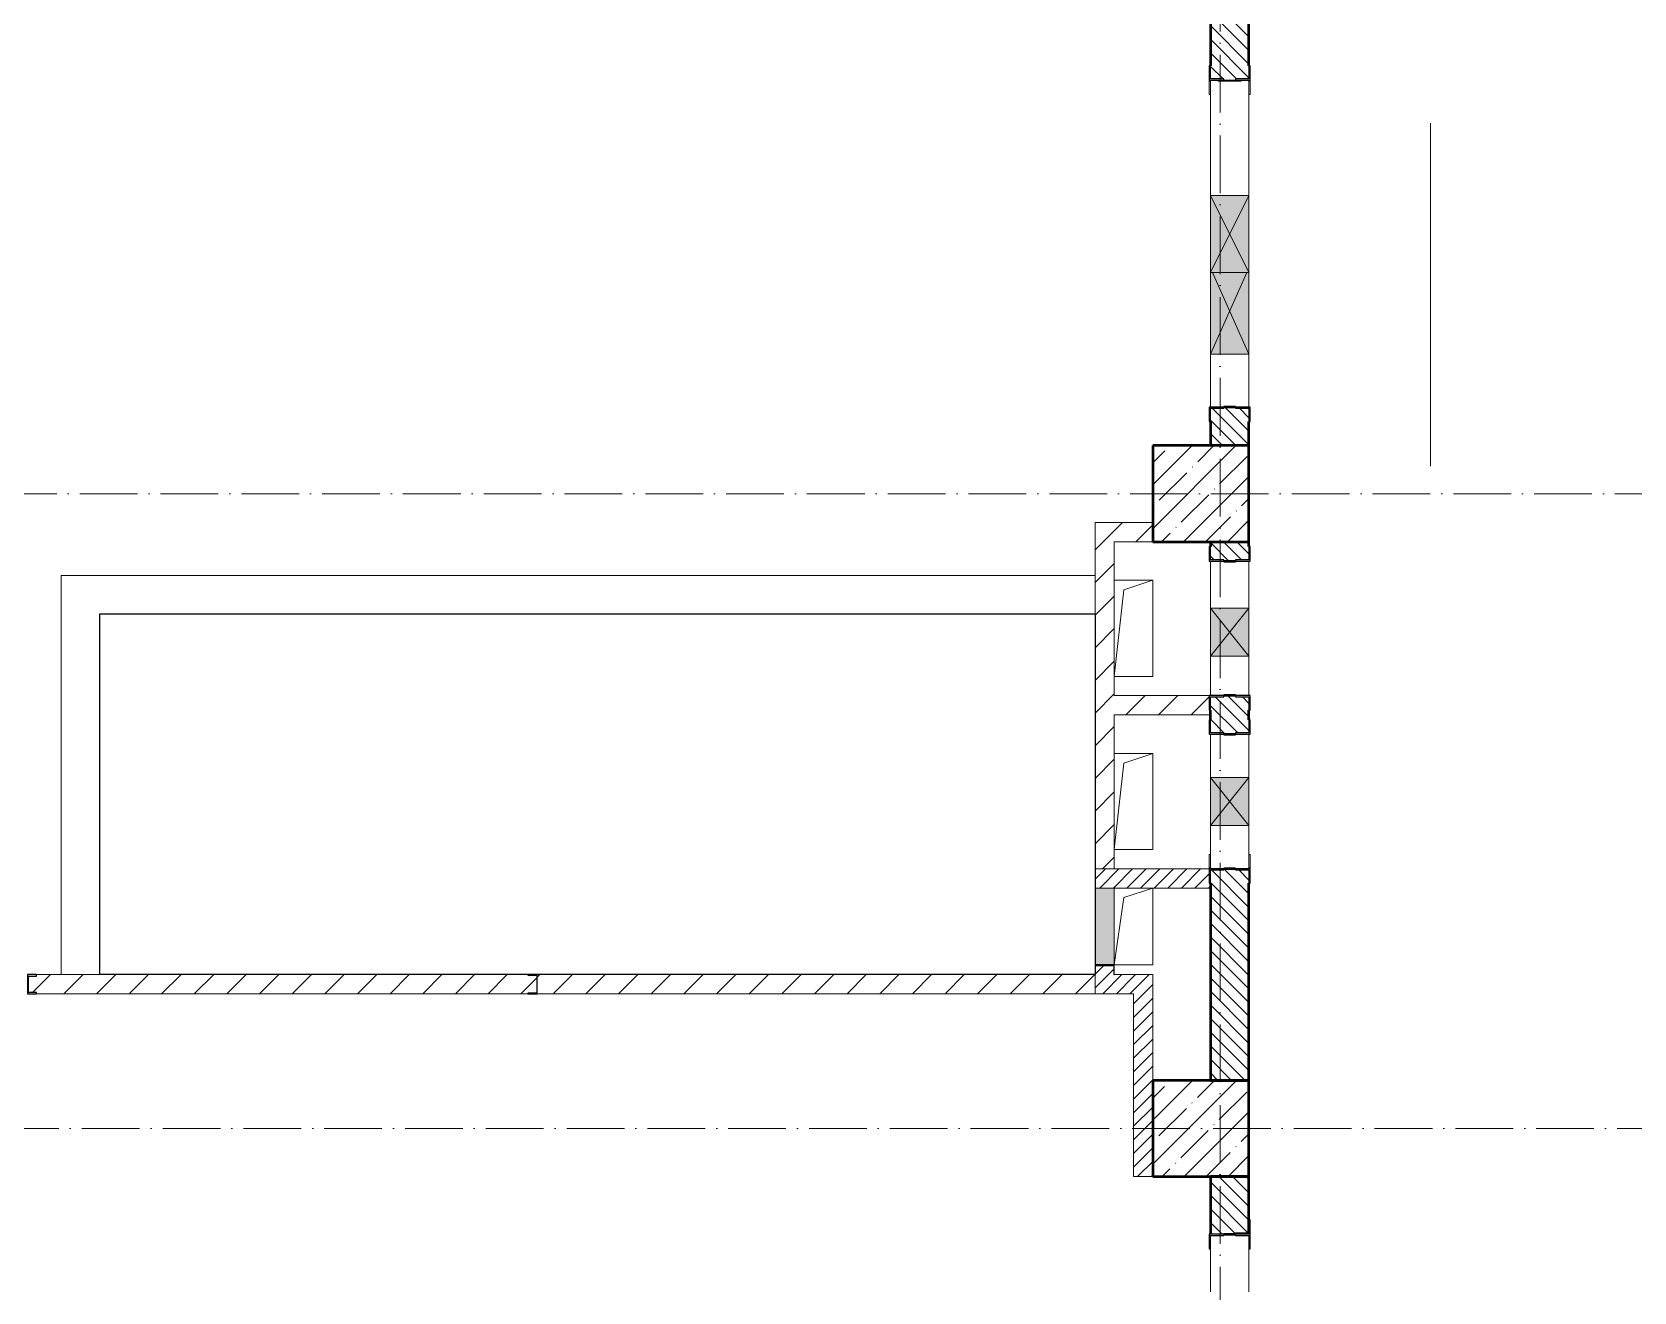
# Model space of a CAD drawing. Header units: millimetres. Extents: x -12989 to 629078, y -109036 to 555275.
# Drawn here: x 515841 to 524170, y 104115 to 110665 of the extents above; entities that cross this region are included whole.
import ezdxf

# ---------------------------------------------------------------- set-up
doc = ezdxf.new("R2010")
doc.units = ezdxf.units.MM
doc.linetypes.add('200_ШТРИХ_ш1п0_6_', pattern=[160, 100, -60])
doc.linetypes.add('50_200_ШТРИХ_1Т_ш5_п1_п1_', pattern=[700, 500, -100, 0, -100])
for name, color, linetype, lineweight in [('A-DETL-GENF-OTLN', 7, 'Continuous', 9), ('A-FLOR-____-OTLN', 7, 'Continuous', 9), ('A-GENM-____-MCUT', 7, 'Continuous', 25), ('A-GENM-____-OTLN', 7, 'Continuous', 9), ('A-GENM-____-OTLN-1', 7, 'Continuous', 25), ('A-GLAZ-____-OTLN', 7, 'Continuous', 9), ('A-WALL-____-MCUT-2', 7, 'Continuous', 50), ('A-WALL-____-PATT-1', 7, 'Continuous', 9), ('A-WALL-FNSH-MCUT-1', 7, 'Continuous', 9), ('I-WALL-____-OTLN', 7, 'Continuous', 9), ('S-COLS-____-MCUT', 7, 'Continuous', 50), ('S-COLS-____-OTLN', 7, 'Continuous', 9), ('S-GRID-____-OTLN-1', 7, '50_200_ШТРИХ_1Т_ш5_п1_п1_', 9)]:
    doc.layers.add(name, color=color, linetype=linetype, lineweight=lineweight)
doc.layers.add('A-DETL-GENF-OTLN-4', color=9, linetype='200_ШТРИХ_ш1п0_6_', lineweight=9, true_color=0x808080)
doc.layers.add('A-DETL-GENF-OTLN-5', color=7, linetype='Continuous', lineweight=5, true_color=0xc0c0c0)
pattern_1 = [(135, (516567.8, 90784.41), (-35.35534, -35.35534), [])]
pattern_2 = [(45, (516567.8, 90784.41), (-84.8528, 84.8528), [])]
pattern_3 = [(45, (516567.8, 90784.41), (-35.35534, 35.35534), [])]

# ---------------------------------------------------------------- blocks, each defined once
blk = doc.blocks.new('BSC_Колонна _Прямоугольная - 500х500-V47-АР1_План отверстий 2 этажа в осях 1-64_А-ГГ')
at = {"layer": 'S-COLS-____-OTLN'}
h = blk.add_hatch(dxfattribs=at)
h.set_pattern_fill('FP_76', color=256, style=0, pattern_type=2)
h.set_pattern_definition([(45, (-5350, -17481.04), (-114.0493, 114.0493), []), (45, (-5235.95, -17481.04), (-114.0493, 114.0493), [201.613, -40.323, 3.353, -36.97])])
h.paths.add_polyline_path([(-250, -250), (250, -250), (250, 250), (-250, 250)], flags=0)
at = {"layer": 'S-COLS-____-MCUT'}
for p, q in [((250, 250), (-250, 250)), ((-250, 250), (-250, -250)), ((250, -250), (250, 250)), ((-250, -250), (250, -250))]:
    blk.add_line(p, q, dxfattribs=at)
blk = doc.blocks.new('154_Стойка_СКБ_Швеллер - СМ-2180_100-28318692-АР1_План отверстий 2 этажа в осях 1-64_А-ГГ')
at = {"layer": 'A-GENM-____-MCUT'}
for p, q in [((171, 50), (125, 50)), ((125, 50), (125, -50)), ((129.5, 42.4), (171, 42.4)), ((129.5, -42.4), (129.5, 42.4)), ((171, 42.4), (171, 50)), ((125, -50), (171, -50)), ((171, -42.4), (129.5, -42.4)), ((171, -50), (171, -42.4))]:
    blk.add_line(p, q, dxfattribs=at)
blk = doc.blocks.new('154_Стойка_СКБ_Уголок - СМ-2180_200-28268025-АР1_План отверстий 2 этажа в осях 1-64_А-ГГ')
at = {"layer": 'A-GENM-____-MCUT'}
for p, q in [((125, 156), (125, 81)), ((200, 156), (125, 156)), ((131, 81), (131, 150)), ((131, 150), (200, 150)), ((200, 150), (200, 156)), ((125, 81), (131, 81)), ((131, 19), (125, 19)), ((125, 19), (125, -56)), ((131, -50), (131, 19)), ((125, -56), (200, -56)), ((200, -50), (131, -50)), ((200, -56), (200, -50))]:
    blk.add_line(p, q, dxfattribs=at)
blk = doc.blocks.new('Фахверк_СКБ_Уголок - 200_3960_зеркало-28268689-АР1_План отверстий 2 этажа в осях 1-64_А-ГГ')
at = {"layer": 'A-GENM-____-MCUT'}
for p, q in [((200, 156), (125, 156)), ((125, 156), (125, 81)), ((131, 81), (131, 150)), ((131, 150), (200, 150)), ((200, 150), (200, 156)), ((125, 81), (131, 81)), ((131, 19), (125, 19)), ((125, 19), (125, -56)), ((131, -50), (131, 19)), ((125, -56), (200, -56)), ((200, -50), (131, -50)), ((200, -56), (200, -50))]:
    blk.add_line(p, q, dxfattribs=at)
blk = doc.blocks.new('Фахверк_СКБ_Уголок - 200_3960-28268576-АР1_План отверстий 2 этажа в осях 1-64_А-ГГ')
at = {"layer": 'A-GENM-____-MCUT'}
for p, q in [((200, 156), (125, 156)), ((125, 156), (125, 81)), ((131, 81), (131, 150)), ((131, 150), (200, 150)), ((200, 150), (200, 156)), ((125, 81), (131, 81)), ((131, 19), (125, 19)), ((125, 19), (125, -56)), ((131, -50), (131, 19)), ((125, -56), (200, -56)), ((200, -50), (131, -50)), ((200, -56), (200, -50))]:
    blk.add_line(p, q, dxfattribs=at)
blk = doc.blocks.new('Стойка_Влож_Уголок_Опорный - Уголок-28213941-АР1_План отверстий 2 этажа в осях 1-64_А-ГГ')
at = {"layer": 'A-GENM-____-OTLN'}
for p, q in [((-212, -6), (-212, 0)), ((0, 0), (0, -6)), ((-212, -75), (-212, -6)), ((-212, -6), (-206, -6)), ((-212, -75), (-206, -75)), ((-6, -6), (0, -6)), ((-6, -75), (0, -75)), ((0, -6), (0, -75))]:
    blk.add_line(p, q, dxfattribs=at)
blk = doc.blocks.new('154_Стойка_СКБ_Уголок - СМ-2180_200-28435403-АР1_План отверстий 2 этажа в осях 1-64_А-ГГ')
at = {"layer": 'A-GENM-____-MCUT'}
for p, q in [((125, 156), (125, 81)), ((200, 156), (125, 156)), ((131, 81), (131, 150)), ((131, 150), (200, 150)), ((200, 150), (200, 156)), ((125, 81), (131, 81)), ((131, 19), (125, 19)), ((125, 19), (125, -56)), ((131, -50), (131, 19)), ((125, -56), (200, -56)), ((200, -50), (131, -50)), ((200, -56), (200, -50))]:
    blk.add_line(p, q, dxfattribs=at)
blk = doc.blocks.new('Стойка_Влож_Уголок - Уголок-28268052-АР1_План отверстий 2 этажа в осях 1-64_А-ГГ')
at = {"layer": 'A-GENM-____-MCUT'}
for p, q in [((6, 0), (0, 0)), ((6, -69), (6, 0)), ((0, -75), (75, -75)), ((75, -69), (6, -69)), ((75, -75), (75, -69))]:
    blk.add_line(p, q, dxfattribs=at)
blk = doc.blocks.new('154_Стойка_СКБ_Уголок - СМ-2480_200-28346303-АР1_План отверстий 2 этажа в осях 1-64_А-ГГ')
at = {"layer": 'A-GENM-____-MCUT'}
for p, q in [((125, 156), (125, 81)), ((200, 156), (125, 156)), ((131, 81), (131, 150)), ((131, 150), (200, 150)), ((200, 150), (200, 156)), ((125, 81), (131, 81)), ((131, 19), (125, 19)), ((125, 19), (125, -56)), ((131, -50), (131, 19)), ((125, -56), (200, -56)), ((200, -50), (131, -50)), ((200, -56), (200, -50))]:
    blk.add_line(p, q, dxfattribs=at)
blk = doc.blocks.new('Стойка_Влож_Полоса боковая - Полоса-28213942-АР1_План отверстий 2 этажа в осях 1-64_А-ГГ')
at = {"layer": 'A-GENM-____-OTLN'}
for p, q in [((-5, 60), (0, 60)), ((-5, -60), (-5, 60)), ((0, 31), (0, -31)), ((0, -60), (-5, -60))]:
    blk.add_line(p, q, dxfattribs=at)
blk = doc.blocks.new('154_Фахверк_СКБ_Швеллер - Тип_100_3960-28318856-АР1_План отверстий 2 этажа в осях 1-64_А-ГГ')
at = {"layer": 'A-GENM-____-MCUT'}
for p, q in [((175, 50), (125, 50)), ((125, 50), (125, -50)), ((128, 47), (175, 47)), ((128, -47), (128, 47)), ((175, 47), (175, 50)), ((125, -50), (175, -50)), ((175, -47), (128, -47)), ((175, -50), (175, -47))]:
    blk.add_line(p, q, dxfattribs=at)
blk = doc.blocks.new('AR_Отверстие Ниша - Лючок-32403310-АР1_План отверстий 2 этажа в осях 1-64_А-ГГ')
at = {"layer": 'A-GLAZ-____-OTLN'}
blk.add_hatch(color=256, dxfattribs=at).paths.add_polyline_path([(200, -50), (200, 50), (-200, 50), (-200, -50)], flags=0)
for p, q in [((200, 50), (-200, 50)), ((-200, 50), (-200, -50)), ((-200, -50), (200, -50))]:
    blk.add_line(p, q, dxfattribs=at)
blk = doc.blocks.new('154_Фахверк_СКБ_Швеллер - Тип_100_3960_зеркало-29769493-АР1_План отверстий 2 этажа в осях 1-64_А-ГГ')
at = {"layer": 'A-GENM-____-MCUT'}
for p, q in [((175, 50), (125, 50)), ((125, 50), (125, -50)), ((128, 47), (175, 47)), ((128, -47), (128, 47)), ((175, 47), (175, 50)), ((125, -50), (175, -50)), ((175, -47), (128, -47)), ((175, -50), (175, -47))]:
    blk.add_line(p, q, dxfattribs=at)
blk = doc.blocks.new('AR_Отверстие прямоугольное _в плите_ - AR_Отверстие прямоугольное _в плите_-30229458-АР1_План отверстий 2 этажа в осях 1-64_А-ГГ')
at = {"layer": 'A-GENM-____-OTLN'}
for p, q in [((100, 250), (-100, 250)), ((-50, 200), (100, 250)), ((100, -250), (100, 250)), ((-100, -250), (-50, 200)), ((-100, -250), (100, -250))]:
    blk.add_line(p, q, dxfattribs=at)
blk = doc.blocks.new('AR_Отверстие прямоугольное _в плите_ - AR_Отверстие прямоугольное _в плите_-30229368-АР1_План отверстий 2 этажа в осях 1-64_А-ГГ')
at = {"layer": 'A-GENM-____-OTLN'}
for p, q in [((-50, 150), (100, 200)), ((100, -200), (100, 200)), ((-100, -200), (-50, 150)), ((-100, -200), (100, -200))]:
    blk.add_line(p, q, dxfattribs=at)
blk = doc.blocks.new('AR_Отверстие прямоугольное _в стене__БезПР - AR_Отверстие прямоугольное _в стене__БезПР-36392898-АР1_План отверстий 2 этажа в осях 1-64_А-ГГ')
at = {"layer": 'A-GLAZ-____-OTLN'}
blk.add_hatch(color=256, dxfattribs=at).paths.add_polyline_path([(-125, -100), (125, -100), (125, 100), (-125, 100)], flags=0)
at = {"layer": 'A-DETL-GENF-OTLN'}
for p, q in [((-125, -100), (-125, 100)), ((-125, 100), (125, 100)), ((125, 100), (-125, -100)), ((-125, 100), (125, -100)), ((125, 100), (-125, 100)), ((-125, 100), (-125, -100)), ((125, 100), (125, -100)), ((125, -100), (125, 100)), ((125, -100), (-125, -100)), ((-125, -100), (125, -100))]:
    blk.add_line(p, q, dxfattribs=at)
blk = doc.blocks.new('AR_Отверстие прямоугольное _в стене_ - AR_Отверстие прямоугольное _в стене__ОВ-36891978-АР1_План отверстий 2 этажа в осях 1-64_А-ГГ')
at = {"layer": 'A-GLAZ-____-OTLN'}
blk.add_hatch(color=256, dxfattribs=at).paths.add_polyline_path([(-225, -100), (200, -100), (200, 100), (-225, 100)], flags=0)
at = {"layer": 'A-DETL-GENF-OTLN'}
for p, q in [((-225, -100), (-225, 100)), ((-225, 100), (200, 100)), ((-225, 100), (200, -88.9)), ((200, 100), (-225, 100)), ((-225, 100), (-225, -100)), ((200, 88.9), (-225, -100)), ((200, -100), (-225, -100)), ((-225, -100), (200, -100))]:
    blk.add_line(p, q, dxfattribs=at)
blk = doc.blocks.new('AR_Отверстие прямоугольное _в стене__БезПР - AR_Отверстие прямоугольное _в стене__БезПР-36428632-АР1_План отверстий 2 этажа в осях 1-64_А-ГГ')
at = {"layer": 'A-GLAZ-____-OTLN'}
blk.add_hatch(color=256, dxfattribs=at).paths.add_polyline_path([(-200, -100), (200, -100), (200, 100), (-200, 100)], flags=0)
at = {"layer": 'A-DETL-GENF-OTLN'}
for p, q in [((-200, -100), (-200, 100)), ((-200, 100), (200, 100)), ((200, 100), (-200, -100)), ((-200, 100), (200, -100)), ((200, 100), (-200, 100)), ((-200, 100), (-200, -100)), ((200, 100), (200, -100)), ((200, -100), (200, 100)), ((200, -100), (-200, -100)), ((-200, -100), (200, -100))]:
    blk.add_line(p, q, dxfattribs=at)
at = {"layer": 'A-GLAZ-____-OTLN'}
blk.add_line((200, 100), (-200, 100), dxfattribs=at)
blk = doc.blocks.new('DET_L_Имитация разреза_ISO2-5 - Вправо-36892236-АР1_План отверстий 2 этажа в осях 1-64_А-ГГ')
at = {"layer": 'A-DETL-GENF-OTLN-5'}
blk.add_line((143.1, 0), (1926.9, 0), dxfattribs=at)
blk = doc.blocks.new('3эт')
at = {"layer": 'S-GRID-____-OTLN-1', "color": 251, "ltscale": 0.6, "true_color": 0x636466}
for p, q in [((289220.7, -91346.1), (289220.7, -36982.5)), ((310478.4, -69382.4), (279101.9, -69382.4)), ((279101.9, -72682.4), (310478.4, -72682.4))]:
    blk.add_line(p, q, dxfattribs=at)

msp = doc.modelspace()

# ---------------------------------------------------------------- hatches: boundary and pattern name
at = {"layer": 'A-WALL-____-PATT-1'}
h = msp.add_hatch(dxfattribs=at)
h.set_pattern_fill('FP_6', color=256, style=0, pattern_type=2)
h.set_pattern_definition(pattern_1)
h.paths.add_polyline_path([(522036.7976, 108515.4504), (522167.7976, 108515.4504), (522167.7976, 108709.4504), (522098.7976, 108709.4504), (522098.7976, 108715.4504), (522036.7976, 108715.4504), (522036.7976, 108709.4504), (521967.7976, 108709.4504), (521967.7976, 108515.4504)], flags=0)
h.paths.add_polyline_path([(522098.7976, 110415.4504), (522098.7976, 110421.4504), (522167.7976, 110421.4504), (522167.7976, 111659.4504), (522098.7976, 111659.4504), (522098.7976, 111665.4504), (522036.7976, 111665.4504), (522036.7976, 111659.4504), (521967.7976, 111659.4504), (521967.7976, 110421.4504), (522036.7976, 110421.4504), (522036.7976, 110415.4504)], flags=0)
h.paths.add_polyline_path([(522098.7976, 112565.4504), (522098.7976, 112571.4504), (522167.7976, 112571.4504), (522167.7976, 114015.4504), (521967.7976, 114015.4504), (521967.7976, 112571.4504), (522036.7976, 112571.4504), (522036.7976, 112565.4504)], flags=0)
h = msp.add_hatch(dxfattribs=at)
h.set_pattern_fill('FP_4', color=256, style=0, pattern_type=2)
h.set_pattern_definition(pattern_2)
h.paths.add_polyline_path([(521667.7976, 108015.4504), (521667.7976, 108115.4504), (521367.7976, 108115.4504), (521367.7976, 108015.4504), (521467.7976, 108015.4504)], flags=0)
h = msp.add_hatch(dxfattribs=at)
h.set_pattern_fill('FP_4', color=256, style=0, pattern_type=2)
h.set_pattern_definition(pattern_2)
h.paths.add_polyline_path([(521467.7976, 106315.4504), (521467.7976, 108015.4504), (521367.7976, 108015.4504), (521367.7976, 106315.4504)], flags=0)
h = msp.add_hatch(dxfattribs=at)
h.set_pattern_fill('FP_6', color=256, style=0, pattern_type=2)
h.set_pattern_definition(pattern_1)
h.paths.add_polyline_path([(522167.7976, 105215.4504), (522167.7976, 106309.4504), (522098.7976, 106309.4504), (522098.7976, 106315.4504), (522036.7976, 106315.4504), (522036.7976, 106309.4504), (521967.7976, 106309.4504), (521967.7976, 105215.4504)], flags=0)
h.paths.add_polyline_path([(522036.7976, 107015.4504), (522098.7976, 107015.4504), (522098.7976, 107021.4504), (522167.7976, 107021.4504), (522167.7976, 107209.4504), (522098.7976, 107209.4504), (522098.7976, 107215.4504), (522036.7976, 107215.4504), (522036.7976, 107209.4504), (521967.7976, 107209.4504), (521967.7976, 107021.4504), (522036.7976, 107021.4504)], flags=0)
h.paths.add_polyline_path([(522036.7976, 107915.4504), (522098.7976, 107915.4504), (522098.7976, 107921.4504), (522167.7976, 107921.4504), (522167.7976, 108015.4504), (521967.7976, 108015.4504), (521967.7976, 107921.4504), (522036.7976, 107921.4504)], flags=0)
h = msp.add_hatch(dxfattribs=at)
h.set_pattern_fill('FP_4', color=256, style=0, pattern_type=2)
h.set_pattern_definition(pattern_2)
h.paths.add_polyline_path([(521959.6237, 107115.4504), (521967.7976, 107115.4504), (521967.7976, 107140.4504), (521961.7976, 107140.4504), (521961.7976, 107215.4504), (521467.7976, 107215.4504), (521467.7976, 107115.4504), (521856.5009, 107115.4504)], flags=0)
h = msp.add_hatch(dxfattribs=at)
h.set_pattern_fill('FP_5', color=256, style=0, pattern_type=2)
h.set_pattern_definition(pattern_3)
h.paths.add_polyline_path([(521467.7976, 106215.4504), (521967.7976, 106215.4504), (521967.7976, 106240.4504), (521961.7976, 106240.4504), (521961.7976, 106315.4504), (521367.7976, 106315.4504), (521367.7976, 106215.4504)], flags=0)
h = msp.add_hatch(dxfattribs=at)
h.set_pattern_fill('FP_5', color=256, style=0, pattern_type=2)
h.set_pattern_definition(pattern_3)
h.paths.add_polyline_path([(521417.7976, 105765.4504), (521464.7976, 105765.4504), (521464.7976, 105812.4504), (521370.7976, 105812.4504), (521370.7976, 105765.4504)], flags=0)
h = msp.add_hatch(dxfattribs=at)
h.set_pattern_fill('FP_4', color=256, style=0, pattern_type=2)
h.set_pattern_definition(pattern_2)
h.paths.add_polyline_path([(521367.7976, 105665.4504), (521367.7976, 105765.4504), (518467.7976, 105765.4504), (518467.7976, 105665.4504), (520089.0366, 105665.4504)], flags=0)
h.paths.add_polyline_path([(518417.7976, 105665.4504), (518417.7976, 105668.4504), (518464.7976, 105668.4504), (518464.7976, 105762.4504), (518417.7976, 105762.4504), (518417.7976, 105765.4504), (515863.7976, 105764.6216), (515863.7976, 105757.8504), (515822.2976, 105757.8504), (515822.2976, 105673.0504), (515863.7976, 105673.0504), (515863.7976, 105665.4504), (516554.108, 105665.4504)], flags=0)
h.paths.add_polyline_path([(514367.7976, 105665.4504), (514621.7976, 105665.4504), (514621.7976, 105673.0504), (514663.2976, 105673.0504), (514663.2976, 105757.8504), (514621.7976, 105757.8504), (514621.7976, 105765.4504), (514367.7976, 105765.4504), (514367.7976, 105673.0504)], flags=0)
h = msp.add_hatch(dxfattribs=at)
h.set_pattern_fill('FP_5', color=256, style=0, pattern_type=2)
h.set_pattern_definition(pattern_3)
h.paths.add_polyline_path([(521567.7976, 105665.4504), (521567.7976, 105765.4504), (521367.7976, 105765.4504), (521367.7976, 105665.4504), (521467.7976, 105665.4504)], flags=0)
h = msp.add_hatch(dxfattribs=at)
h.set_pattern_fill('FP_5', color=256, style=0, pattern_type=2)
h.set_pattern_definition(pattern_3)
h.paths.add_polyline_path([(521567.7976, 104715.4504), (521667.7976, 104715.4504), (521667.7976, 105765.4504), (521567.7976, 105765.4504), (521567.7976, 105280.2209)], flags=0)
h = msp.add_hatch(dxfattribs=at)
h.set_pattern_fill('FP_6', color=256, style=0, pattern_type=2)
h.set_pattern_definition(pattern_1)
h.paths.add_polyline_path([(522098.7976, 101515.4504), (522098.7976, 101521.4504), (522167.7976, 101521.4504), (522167.7976, 101709.4504), (522098.7976, 101709.4504), (522098.7976, 101715.4504), (522036.7976, 101715.4504), (522036.7976, 101709.4504), (521967.7976, 101709.4504), (521967.7976, 101521.4504), (522036.7976, 101521.4504), (522036.7976, 101515.4504)], flags=0)
h.paths.add_polyline_path([(522036.7976, 102415.4504), (522098.7976, 102415.4504), (522098.7976, 102421.4504), (522167.7976, 102421.4504), (522167.7976, 103259.4504), (522098.7976, 103259.4504), (522098.7976, 103265.4504), (522036.7976, 103265.4504), (522036.7976, 103259.4504), (521967.7976, 103259.4504), (521967.7976, 102421.4504), (522036.7976, 102421.4504)], flags=0)
h.paths.add_polyline_path([(522098.7976, 104415.4504), (522167.7976, 104415.4504), (522167.7976, 104715.4504), (521967.7976, 104715.4504), (521967.7976, 104415.4504), (522036.7976, 104415.4504)], flags=0)
at = {"layer": 'S-COLS-____-OTLN'}
h = msp.add_hatch(dxfattribs=at)
h.set_pattern_fill('FP_25', color=256, style=0, pattern_type=2)
h.set_pattern_definition([(45, (516567.8, 90784.41), (-114.0493, 114.0493), []), (45, (516681.85, 90784.41), (-114.0493, 114.0493), [201.612, -40.322, 3.353, -36.97])])
h.paths.add_polyline_path([(521667.7976, 104715.4504), (522167.7976, 104715.4504), (522167.7976, 105215.4504), (521667.7976, 105215.4504)], flags=0)

# ---------------------------------------------------------------- linework, layer by layer
msp.add_lwpolyline([(516192.7976, 107640.4504), (521367.7976, 107640.4504), (521367.7976, 105765.4504), (516192.7976, 105765.4504)], close=True)
at = {"layer": 'A-FLOR-____-OTLN'}
for p, q in [((521467.7976, 107815.4504), (521667.7976, 107815.4504)), ((521667.7976, 107815.4504), (521667.7976, 107315.4504)), ((521667.7976, 107315.4504), (521467.7976, 107315.4504)), ((521467.7976, 106915.257), (521667.7976, 106915.257)), ((521667.7976, 106915.257), (521667.7976, 106415.257)), ((521667.7976, 106415.257), (521467.7976, 106415.257)), ((521667.7976, 106215.4504), (521667.7976, 105815.4504)), ((521667.7976, 105815.4504), (521467.7976, 105815.4504))]:
    msp.add_line(p, q, dxfattribs=at)
at = {"layer": 'A-WALL-____-MCUT-2'}
for p, q in [((521967.7976, 111590.4504), (521967.7976, 110490.4504)), ((522167.7976, 110490.4504), (522167.7976, 111590.4504)), ((522098.7976, 108715.4504), (522036.7976, 108715.4504)), ((521967.7976, 108640.4504), (521967.7976, 108515.4504)), ((522167.7976, 108515.4504), (522167.7976, 108640.4504)), ((521967.7976, 108015.4504), (521967.7976, 107990.4504)), ((522167.7976, 107990.4504), (522167.7976, 108015.4504)), ((522036.7976, 107915.4504), (522098.7976, 107915.4504)), ((522098.7976, 107215.4504), (522036.7976, 107215.4504)), ((521967.7976, 107090.4504), (521967.7976, 107140.4504)), ((522167.7976, 107090.4504), (522167.7976, 107140.4504)), ((522036.7976, 107015.4504), (522098.7976, 107015.4504)), ((522098.7976, 106315.4504), (522036.7976, 106315.4504)), ((521967.7976, 106240.4504), (521967.7976, 105215.4504)), ((522167.7976, 105215.4504), (522167.7976, 106240.4504)), ((521967.7976, 105215.4504), (522167.7976, 105215.4504)), ((522167.7976, 104715.4504), (521967.7976, 104715.4504)), ((521967.7976, 104715.4504), (521967.7976, 104415.4504)), ((522167.7976, 104415.4504), (522167.7976, 104715.4504)), ((522036.7976, 104415.4504), (522098.7976, 104415.4504))]:
    msp.add_line(p, q, dxfattribs=at)
at = {"layer": 'A-WALL-FNSH-MCUT-1'}
for p, q in [((521667.7976, 108115.4504), (521367.7976, 108115.4504)), ((521367.7976, 108115.4504), (521367.7976, 106215.4504)), ((521467.7976, 108015.4504), (521667.7976, 108015.4504)), ((521467.7976, 107215.4504), (521467.7976, 108015.4504)), ((521961.7976, 107215.4504), (521467.7976, 107215.4504)), ((521467.7976, 107115.4504), (521967.7976, 107115.4504)), ((521467.7976, 106315.4504), (521467.7976, 107115.4504)), ((521961.7976, 106315.4504), (521367.7976, 106315.4504)), ((521467.7976, 106215.4504), (521967.7976, 106215.4504)), ((518417.7976, 105765.4504), (515863.7976, 105765.4504)), ((521367.7976, 105765.4504), (518467.7976, 105765.4504)), ((521367.7976, 105665.4504), (521367.7976, 105765.4504)), ((521667.7976, 105765.4504), (521467.7976, 105765.4504)), ((521667.7976, 104715.4504), (521667.7976, 105765.4504)), ((515863.7976, 105665.4504), (518417.7976, 105665.4504)), ((518467.7976, 105665.4504), (521567.7976, 105665.4504)), ((521567.7976, 105665.4504), (521567.7976, 104715.4504)), ((521567.7976, 104715.4504), (521667.7976, 104715.4504))]:
    msp.add_line(p, q, dxfattribs=at)
at = {"layer": 'I-WALL-____-OTLN'}
for p, q in [((521967.7976, 109815.4504), (521967.7976, 110415.4504)), ((522167.7976, 110415.4504), (522167.7976, 109815.4504)), ((521967.7976, 108715.4504), (521967.7976, 108990.4504)), ((522167.7976, 108990.4504), (522167.7976, 108715.4504)), ((521967.7976, 107670.4504), (521967.7976, 107915.4504)), ((522167.7976, 107915.4504), (522167.7976, 107670.4504)), ((515992.7976, 105765.4504), (515992.7976, 107840.4504)), ((515992.7976, 107840.4504), (521367.7976, 107840.4504)), ((516192.7976, 107640.4504), (516192.7976, 105765.4504)), ((521367.7976, 107640.4504), (516192.7976, 107640.4504)), ((521967.7976, 107215.4504), (521967.7976, 107420.4504)), ((522167.7976, 107420.4504), (522167.7976, 107215.4504)), ((521967.7976, 106790.4504), (521967.7976, 107015.4504)), ((522167.7976, 107015.4504), (522167.7976, 106790.4504)), ((521967.7976, 106315.4504), (521967.7976, 106540.4504)), ((522167.7976, 106540.4504), (522167.7976, 106315.4504)), ((521967.7976, 104115.4504), (521967.7976, 104340.4504)), ((522167.7976, 104340.4504), (522167.7976, 104115.4504))]:
    msp.add_line(p, q, dxfattribs=at)
at = {"layer": 'S-COLS-____-MCUT'}
for p, q in [((522167.7976, 105215.4504), (521667.7976, 105215.4504)), ((521667.7976, 105215.4504), (521667.7976, 104715.4504)), ((522167.7976, 104715.4504), (522167.7976, 105215.4504)), ((521667.7976, 104715.4504), (522167.7976, 104715.4504))]:
    msp.add_line(p, q, dxfattribs=at)

# ---------------------------------------------------------------- block references
msp.add_blockref('3эт', (232797.0902, 177647.8646))
at = {"layer": 'A-DETL-GENF-OTLN-4', "rotation": 90.00000000000027}
msp.add_blockref('DET_L_Имитация разреза_ISO2-5 - Вправо-36892236-АР1_План отверстий 2 этажа в осях 1-64_А-ГГ', (523112.7976, 108265.4504), dxfattribs=at)
at = {"layer": 'A-GENM-____-OTLN'}
for name, p in [('Стойка_Влож_Уголок_Опорный - Уголок-28213941-АР1_План отверстий 2 этажа в осях 1-64_А-ГГ', (522173.7976, 110415.4504)), ('AR_Отверстие прямоугольное _в плите_ - AR_Отверстие прямоугольное _в плите_-30229458-АР1_План отверстий 2 этажа в осях 1-64_А-ГГ', (521567.7976, 107565.4504)), ('AR_Отверстие прямоугольное _в плите_ - AR_Отверстие прямоугольное _в плите_-30229458-АР1_План отверстий 2 этажа в осях 1-64_А-ГГ', (521567.7976, 106665.257)), ('AR_Отверстие прямоугольное _в плите_ - AR_Отверстие прямоугольное _в плите_-30229368-АР1_План отверстий 2 этажа в осях 1-64_А-ГГ', (521567.7976, 106015.4504))]:
    msp.add_blockref(name, p, dxfattribs=at)
for name, p, rotation in [('Стойка_Влож_Полоса боковая - Полоса-28213942-АР1_План отверстий 2 этажа в осях 1-64_А-ГГ', (522067.7976, 110415.4504), 89.99999999999993), ('Стойка_Влож_Уголок_Опорный - Уголок-28213941-АР1_План отверстий 2 этажа в осях 1-64_А-ГГ', (521961.7976, 106315.4504), 180), ('Стойка_Влож_Уголок - Уголок-28268052-АР1_План отверстий 2 этажа в осях 1-64_А-ГГ', (522098.7976, 104415.4504), 90.00000000000027)]:
    msp.add_blockref(name, p, dxfattribs=dict(at, rotation=rotation))
at = {"layer": 'A-GENM-____-OTLN-1'}
for name, p, rotation in [('154_Стойка_СКБ_Уголок - СМ-2480_200-28346303-АР1_План отверстий 2 этажа в осях 1-64_А-ГГ', (522117.7976, 110290.4504), 89.99999999999991), ('Фахверк_СКБ_Уголок - 200_3960-28268576-АР1_План отверстий 2 этажа в осях 1-64_А-ГГ', (522017.7976, 108840.4504), 269.9999999999999), ('Фахверк_СКБ_Уголок - 200_3960_зеркало-28268689-АР1_План отверстий 2 этажа в осях 1-64_А-ГГ', (522117.7976, 107790.4504), 89.99999999999991), ('Фахверк_СКБ_Уголок - 200_3960-28268576-АР1_План отверстий 2 этажа в осях 1-64_А-ГГ', (522017.7976, 107340.4504), 269.9999999999999), ('Фахверк_СКБ_Уголок - 200_3960_зеркало-28268689-АР1_План отверстий 2 этажа в осях 1-64_А-ГГ', (522117.7976, 106890.4504), 89.99999999999991), ('154_Стойка_СКБ_Уголок - СМ-2180_200-28268025-АР1_План отверстий 2 этажа в осях 1-64_А-ГГ', (522017.7976, 106440.4504), 269.9999999999999), ('154_Фахверк_СКБ_Швеллер - Тип_100_3960_зеркало-29769493-АР1_План отверстий 2 этажа в осях 1-64_А-ГГ', (521417.7976, 105940.4504), 269.9999999999999), ('154_Фахверк_СКБ_Швеллер - Тип_100_3960-28318856-АР1_План отверстий 2 этажа в осях 1-64_А-ГГ', (518592.7976, 105715.4504), 180), ('154_Стойка_СКБ_Уголок - СМ-2180_200-28435403-АР1_План отверстий 2 этажа в осях 1-64_А-ГГ', (522017.7976, 104540.4504), 269.9999999999999)]:
    msp.add_blockref(name, p, dxfattribs=dict(at, rotation=rotation))
msp.add_blockref('154_Стойка_СКБ_Швеллер - СМ-2180_100-28318692-АР1_План отверстий 2 этажа в осях 1-64_А-ГГ', (515692.7976, 105715.4504), dxfattribs=at)
at = {"layer": 'A-GLAZ-____-OTLN'}
for name, p, rotation in [('AR_Отверстие прямоугольное _в стене__БезПР - AR_Отверстие прямоугольное _в стене__БезПР-36428632-АР1_План отверстий 2 этажа в осях 1-64_А-ГГ', (522067.7976, 109615.4504), 89.99999999999991), ('AR_Отверстие прямоугольное _в стене_ - AR_Отверстие прямоугольное _в стене__ОВ-36891978-АР1_План отверстий 2 этажа в осях 1-64_А-ГГ', (522067.7976, 109215.4504), 89.99999999999991), ('AR_Отверстие прямоугольное _в стене__БезПР - AR_Отверстие прямоугольное _в стене__БезПР-36392898-АР1_План отверстий 2 этажа в осях 1-64_А-ГГ', (522067.7976, 107545.4504), 89.99999999999991), ('AR_Отверстие прямоугольное _в стене__БезПР - AR_Отверстие прямоугольное _в стене__БезПР-36392898-АР1_План отверстий 2 этажа в осях 1-64_А-ГГ', (522067.7976, 106665.4504), 89.99999999999991), ('AR_Отверстие Ниша - Лючок-32403310-АР1_План отверстий 2 этажа в осях 1-64_А-ГГ', (521417.7976, 106015.4504), 269.9999999999999)]:
    msp.add_blockref(name, p, dxfattribs=dict(at, rotation=rotation))
at = {"layer": 'S-COLS-____-OTLN'}
msp.add_blockref('BSC_Колонна _Прямоугольная - 500х500-V47-АР1_План отверстий 2 этажа в осях 1-64_А-ГГ', (521917.7976, 108265.4504), dxfattribs=at)

doc.saveas('drawing.dxf')
